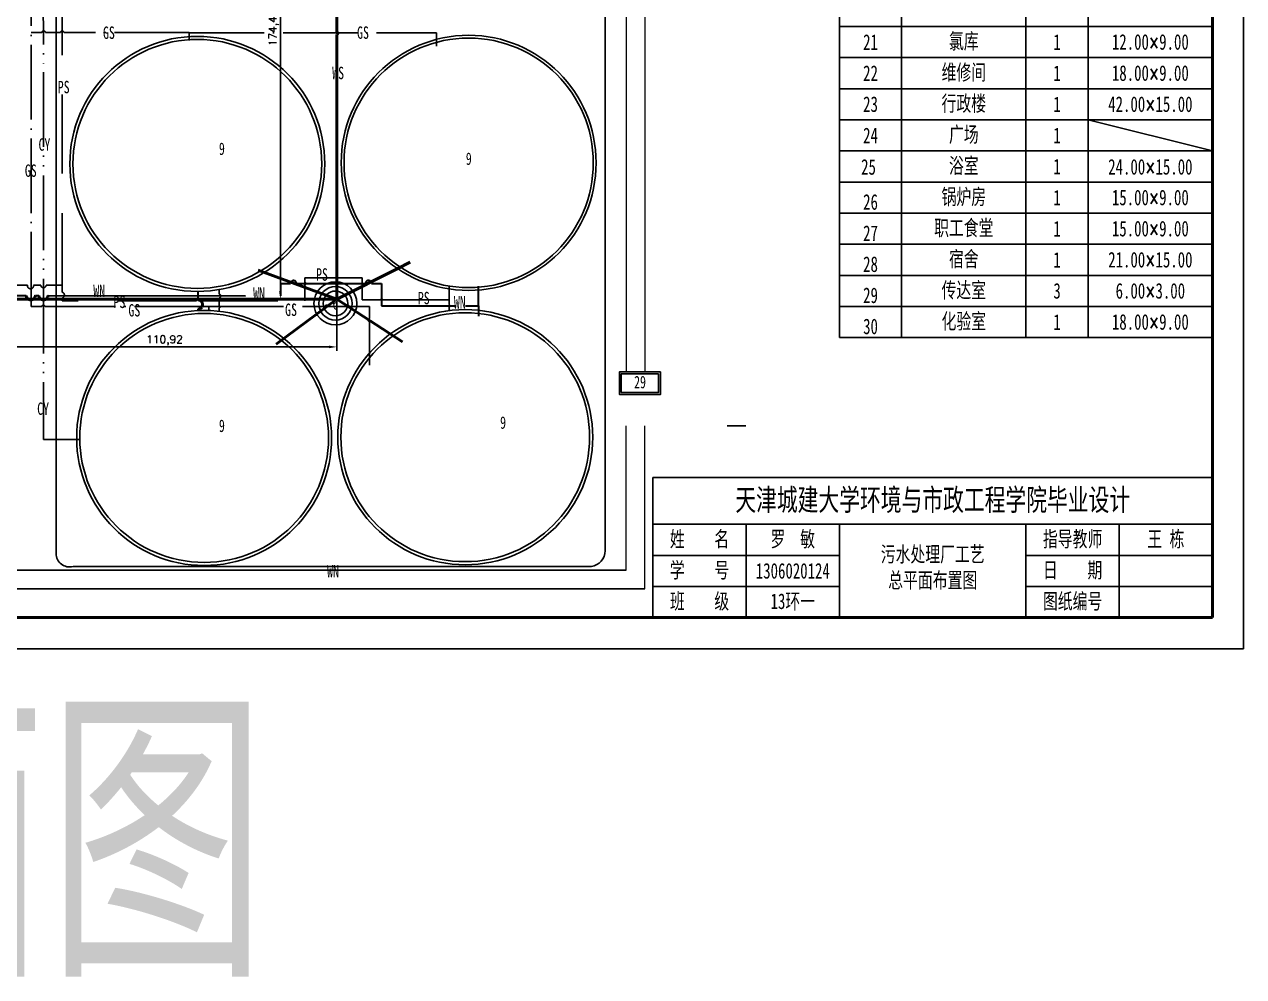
# Model space of a CAD drawing. Header units: millimetres. Extents: x 3398 to 10994, y -225 to 802.
# Drawn here: x 5288 to 5680.2, y -91.3 to 214.7 of the extents above; entities that cross this region are included whole.
import ezdxf

# ---------------------------------------------------------------- set-up
doc = ezdxf.new("R2010")
doc.units = ezdxf.units.MM
for name, pattern in [('ACAD_ISO02W100', [15, 12, -3]), ('ACAD_ISO04W100', [30, 24, -3, 0, -3]), ('ACAD_ISO05W100', [33, 24, -3, 0, -3, 0, -3]), ('ACAD_ISO08W100', [36, 24, -3, 6, -3]), ('CENTERX2', [101.6, 63.5, -12.7, 12.7, -12.7]), ('DASHEDX2', [38.1, 25.4, -12.7])]:
    doc.linetypes.add(name, pattern=pattern)
for name, color, linetype in [('厂区排水管线', 252, 'ACAD_ISO02W100'), ('图框线和图表线', 7, 'Continuous'), ('文字', 7, 'Continuous'), ('污水处理构筑物', 6, 'Continuous'), ('草地', 96, 'Continuous'), ('超越管线', 7, 'ACAD_ISO05W100'), ('辅助构筑物和建筑物', 1, 'Continuous')]:
    doc.layers.add(name, color=color, linetype=linetype)
doc.layers.add('污水管线', color=5, linetype='Continuous', lineweight=50)
doc.layers.add('污泥管线', color=40, linetype='ACAD_ISO08W100', lineweight=50)
doc.styles.get("Standard").update_dxf_attribs({"font": 'txt', "bigfont": 'gbcbig.shx'})
doc.styles.add('长仿宋', font='simfang.ttf', dxfattribs={"width": 0.7, "height": 4})
doc.dimstyles.new('ISO-25', dxfattribs={"dimtxt": 2.5, "dimasz": 2.5, "dimexe": 1.25, "dimexo": 0.625, "dimtad": 1, "dimtxsty": 'Standard', "dimcen": 2.5, "dimadec": 0, "dimazin": 0, "dimtfac": 1, "dimtmove": 0, "dimatfit": 3, "dimfxl": 1, "dimarcsym": 0})

# ---------------------------------------------------------------- blocks, each defined once
blk = doc.blocks.new('*D24')
at = {"layer": 'Defpoints', "color": 0, "linetype": 'ByBlock', "transparency": 16777216}
for p in [(5277.55, 126.42), (5388.47, 126.42), (5388.47, 111.06)]:
    blk.add_point(p, dxfattribs=at)
at = {"layer": '厂区排水管线', "color": 0, "linetype": 'ByBlock', "lineweight": -2, "transparency": 16777216}
for p, q in [((5277.55, 125.8), (5277.55, 109.81)), ((5388.47, 125.8), (5388.47, 109.81)), ((5280.05, 111.06), (5385.97, 111.06))]:
    blk.add_line(p, q, dxfattribs=at)
at = {"layer": '厂区排水管线', "color": 0, "linetype": 'ByBlock', "transparency": 16777216}
for points in [[(5280.05, 111.48), (5280.05, 110.64), (5277.55, 111.06)], [(5385.97, 111.48), (5385.97, 110.64), (5388.47, 111.06)]]:
    blk.add_solid(points, dxfattribs=at)
at = {"layer": '厂区排水管线', "color": 0, "linetype": 'ByBlock', "transparency": 16777216, "insert": (5333.01, 113.14), "char_height": 2.5, "attachment_point": 5}
blk.add_mtext('110,92', dxfattribs=at)
blk = doc.blocks.new('*D25')
at = {"layer": 'Defpoints', "color": 0, "linetype": 'ByBlock', "transparency": 16777216}
for p in [(5370.33, 300.92), (5388.47, 300.92), (5388.47, 126.42)]:
    blk.add_point(p, dxfattribs=at)
at = {"layer": '厂区排水管线', "color": 0, "linetype": 'ByBlock', "lineweight": -2, "transparency": 16777216}
for p, q in [((5387.84, 300.92), (5369.08, 300.92)), ((5370.33, 128.92), (5370.33, 298.42)), ((5387.84, 126.42), (5369.08, 126.42))]:
    blk.add_line(p, q, dxfattribs=at)
at = {"layer": '厂区排水管线', "color": 0, "linetype": 'ByBlock', "transparency": 16777216}
for points in [[(5369.91, 298.42), (5370.75, 298.42), (5370.33, 300.92)], [(5369.91, 128.92), (5370.75, 128.92), (5370.33, 126.42)]]:
    blk.add_solid(points, dxfattribs=at)
at = {"layer": '厂区排水管线', "color": 0, "linetype": 'ByBlock', "transparency": 16777216, "insert": (5368.25, 213.67), "char_height": 2.5, "attachment_point": 5, "rotation": 90}
blk.add_mtext('174,49', dxfattribs=at)

msp = doc.modelspace()

# ---------------------------------------------------------------- linework, layer by layer
at = {"lineweight": -3}
for p, q in [((5680.151, 14.053), (5680.151, 608.053)), ((4839.151, 14.053), (5680.151, 14.053))]:
    msp.add_line(p, q, dxfattribs=at)
at = {"lineweight": 50}
for p, q in [((5670.151, 24.053), (5670.151, 598.053)), ((4864.151, 24.053), (5670.151, 24.053))]:
    msp.add_line(p, q, dxfattribs=at)
msp.add_line((5630.151, 184.053), (5670.151, 174.053))
at = {"layer": '厂区排水管线', "color": 3, "linetype": 'ByBlock', "lineweight": -2}
for p, q in [((5298.207, 384.068), (5298.207, 44.644)), ((5474.771, 45.552), (5474.771, 382.495)), ((5303.648, 40.508), (5470.37, 40.508))]:
    msp.add_line(p, q, dxfattribs=at)
at = {"layer": '厂区排水管线', "color": 0, "linetype": 'ACAD_ISO05W100'}
msp.add_line((5293.723, 365.077), (5294.116, 199.324), dxfattribs=at)
at = {"layer": '厂区排水管线', "linetype": 'DASHEDX2'}
for p, q in [((5300.143, 128.661), (5300.143, 298.17)), ((5283.373, 130.876), (5288.96, 130.876)), ((5290.973, 130.876), (5293.247, 130.876)), ((5295.001, 130.876), (5300.143, 130.876)), ((5350.648, 129.497), (5350.648, 128.052)), ((5378.242, 133.266), (5396.585, 133.266)), ((5378.242, 131.78), (5378.242, 133.266)), ((5378.242, 130.513), (5378.242, 131.033)), ((5378.242, 125.88), (5378.242, 129.799)), ((5396.585, 133.266), (5396.585, 131.712)), ((5396.585, 131.178), (5396.585, 130.706)), ((5396.585, 130.274), (5396.585, 126.242)), ((5300.143, 125.88), (5300.143, 126.78)), ((5343.346, 125.88), (5300.143, 125.88)), ((5344.069, 125.88), (5378.242, 125.88)), ((5350.648, 126.824), (5350.648, 124.314)), ((5350.648, 126.824), (5350.648, 124.314)), ((5396.585, 126.242), (5402.594, 126.242)), ((5403.141, 126.242), (5424.566, 126.242)), ((5350.648, 122.519), (5350.648, 123.588)), ((5350.648, 123.588), (5350.648, 122.519)), ((5424.566, 125.151), (5424.566, 124.7)), ((5424.566, 123.765), (5424.566, 122.726))]:
    msp.add_line(p, q, dxfattribs=at)
at = {"layer": '厂区排水管线', "color": 5, "linetype": 'ByBlock', "lineweight": 50}
for p, q in [((5388.469, 212.198), (5388.469, 300.917)), ((5388.469, 126.425), (5388.469, 211.521)), ((5407.925, 136.206), (5412.059, 138.284)), ((5364.91, 135.129), (5363.143, 135.781)), ((5388.469, 126.425), (5364.91, 135.129)), ((5388.469, 126.425), (5407.925, 136.206)), ((5388.469, 126.425), (5277.546, 126.425))]:
    msp.add_line(p, q, dxfattribs=at)
at = {"layer": '厂区排水管线', "color": 5, "linetype": 'ACAD_ISO04W100'}
for p, q in [((5290.142, 124.001), (5290.116, 289.581)), ((5293.541, 124.001), (5290.142, 124.001)), ((5347.372, 124.001), (5294.67, 124.001))]:
    msp.add_line(p, q, dxfattribs=at)
at = {"layer": '厂区排水管线', "color": 5, "linetype": 'ACAD_ISO04W100', "lineweight": -2}
for p, q in [((5293.633, 212.153), (5290.168, 212.153)), ((5299.61, 212.153), (5294.762, 212.153)), ((5340.979, 212.153), (5300.74, 212.153))]:
    msp.add_line(p, q, dxfattribs=at)
at = {"layer": '厂区排水管线', "color": 5, "linetype": 'ACAD_ISO04W100', "lineweight": -3}
for p, q in [((5340.979, 212.153), (5340.979, 209.559)), ((5341.083, 212.067), (5420.528, 212.067)), ((5420.528, 212.067), (5420.528, 207.766)), ((5347.33, 123.998), (5347.33, 122.777)), ((5347.372, 124.001), (5384.626, 124.001)), ((5385.756, 124.001), (5391.397, 124.001)), ((5392.526, 124.001), (5399.041, 124.001)), ((5399.041, 124.001), (5399.041, 120.196)), ((5399.041, 119.077), (5399.041, 105.193))]:
    msp.add_line(p, q, dxfattribs=at)
at = {"layer": '厂区排水管线', "color": 0, "linetype": 'ACAD_ISO05W100', "lineweight": -3}
for p, q in [((5294.116, 199.324), (5294.116, 81.323)), ((5294.116, 81.323), (5305.538, 81.323))]:
    msp.add_line(p, q, dxfattribs=at)
at = {"layer": '厂区排水管线', "color": 40, "linetype": 'ACAD_ISO08W100', "lineweight": 30}
for p, q in [((5370.366, 131.428), (5370.366, 127.527)), ((5388.808, 131.453), (5390.653, 131.455)), ((5434.046, 124.256), (5434.046, 130.561)), ((5434.079, 124.256), (5434.079, 120.971))]:
    msp.add_line(p, q, dxfattribs=at)
at = {"layer": '厂区排水管线', "linetype": 'DASHEDX2', "lineweight": -3}
msp.add_line((5424.566, 125.151), (5424.566, 130.645), dxfattribs=at)
at = {"layer": '厂区排水管线', "color": 40, "linetype": 'CENTERX2', "lineweight": 30}
for p, q in [((5281.912, 127.575), (5288.566, 127.572)), ((5291.539, 127.57), (5292.638, 127.569)), ((5295.611, 127.568), (5370.366, 127.527)), ((5343.788, 128.89), (5343.788, 126.198)), ((5343.788, 123.219), (5343.788, 122.756))]:
    msp.add_line(p, q, dxfattribs=at)
at = {"layer": '厂区排水管线', "color": 0, "linetype": 'ByBlock', "lineweight": -3}
for p, q in [((5490.151, 34.053), (5490.151, 44.053)), ((5490.151, 44.053), (5550.144, 44.053)), ((5670.151, 44.053), (5610.151, 44.053)), ((5670.151, 24.053), (5670.151, 44.053))]:
    msp.add_line(p, q, dxfattribs=at)
at = {"layer": '厂区排水管线', "color": 3, "linetype": 'ByBlock'}
for p, q in [((4888.292, 39.292), (5481.546, 39.292)), ((5487.546, 33.292), (4882.292, 33.292))]:
    msp.add_line(p, q, dxfattribs=at)
at = {"layer": '厂区排水管线', "color": 6, "linetype": 'ByBlock'}
for centre, radius in [((5343.616, 169.89), 41), ((5343.616, 169.89), 40), ((5430.887, 170.234), 41), ((5430.887, 170.234), 40.09), ((5345.806, 81.806), 41), ((5345.806, 81.806), 40), ((5429.788, 82.039), 41), ((5429.788, 82.039), 40)]:
    msp.add_circle(centre, radius, dxfattribs=at)
at = {"layer": '厂区排水管线', "color": 5, "linetype": 'ACAD_ISO04W100', "lineweight": -3}
for centre, start, end in [((5294.197, 212.046), 10.74435, 169.25565), ((5300.175, 212.046), 10.74435, 169.25565), ((5294.105, 123.894), 10.74435, 169.25565), ((5385.191, 123.894), 10.74435, 169.25565), ((5391.961, 123.894), 10.74435, 169.25565), ((5399.171, 119.636), 100.61125, 259.12254)]:
    msp.add_arc(centre, 0.575, start, end, dxfattribs=at)
at = {"layer": '厂区排水管线', "linetype": 'DASHEDX2'}
for centre, radius, start, end in [((5289.966, 130.762), 1.013, 173.56336, 6.43664), ((5294.124, 130.971), 0.882, 186.16774, 353.83226), ((5378.174, 131.406), 0.38, 280.31803, 79.68197), ((5378.213, 130.156), 0.358, 274.72249, 85.27751), ((5396.516, 131.445), 0.276, 284.56751, 75.43249), ((5396.596, 130.49), 0.216, 267.01821, 92.98179), ((5299.884, 127.72), 0.976, 285.39361, 74.60639), ((5343.708, 125.844), 0.363, 5.71531, 174.28469), ((5350.564, 127.438), 0.62, 277.75961, 82.24039), ((5402.868, 126.253), 0.273, 357.80007, 182.19993), ((5350.558, 123.951), 0.374, 283.90509, 76.09491), ((5424.377, 124.233), 0.504, 292.04407, 67.95593)]:
    msp.add_arc(centre, radius, start, end, dxfattribs=at)
at = {"layer": '厂区排水管线', "color": 3, "linetype": 'ByBlock', "lineweight": -2}
for centre, radius, start, end in [((5302.5, 44.644), 4.293, 180, 285.50973), ((5469.68, 45.552), 5.092, 277.79492, 0)]:
    msp.add_arc(centre, radius, start, end, dxfattribs=at)
at = {"layer": '图框线和图表线'}
for p, q in [((5610.151, 424.053), (5610.151, 114.053)), ((5630.151, 424.191), (5630.151, 114.053)), ((5550.151, 414.053), (5550.151, 114.053)), ((5570.151, 414.053), (5570.151, 114.053)), ((5550.151, 214.053), (5670.151, 214.053)), ((5550.151, 204.053), (5670.151, 204.053)), ((5550.151, 194.053), (5670.151, 194.053)), ((5550.151, 184.053), (5670.151, 184.053)), ((5550.151, 174.053), (5670.151, 174.053)), ((5550.151, 164.053), (5670.151, 164.053)), ((5550.151, 154.053), (5670.151, 154.053)), ((5550.151, 144.053), (5670.151, 144.053)), ((5550.151, 134.053), (5670.151, 134.053)), ((5550.151, 124.053), (5670.151, 124.053)), ((5550.151, 114.053), (5670.151, 114.053)), ((5490.151, 54.053), (5670.151, 54.053)), ((5520.151, 24.053), (5520.151, 54.053)), ((5550.151, 54.053), (5550.151, 24.053)), ((5610.151, 24.053), (5610.151, 54.053)), ((5640.151, 54.053), (5640.151, 24.053)), ((5490.151, 34.053), (5550.151, 34.053)), ((5610.151, 34.053), (5670.151, 34.053))]:
    msp.add_line(p, q, dxfattribs=at)
at = {"layer": '图框线和图表线', "lineweight": -3}
for p, q in [((5670.151, 69.053), (5490.151, 69.053)), ((5490.151, 69.053), (5490.151, 24.053))]:
    msp.add_line(p, q, dxfattribs=at)
at = {"layer": '污水处理构筑物'}
for radius in [6.917, 5.381, 3.97]:
    msp.add_circle((5388.04, 125.051), radius, dxfattribs=at)
at = {"layer": '污水管线'}
for q in [(5368.943, 111.909), (5409.576, 112.691)]:
    msp.add_line((5388.469, 126.425), q, dxfattribs=at)
msp.add_arc((5388.469, 211.86), 0.339, 270, 90, dxfattribs=at)
at = {"layer": '污水管线', "color": 40, "lineweight": 30}
msp.add_arc((5388.469, 131.453), 0.339, 180, 0, dxfattribs=at)
at = {"layer": '污泥管线', "lineweight": 30}
for p, q in [((5370.331, 131.445), (5373.631, 131.431)), ((5375.524, 131.443), (5388.13, 131.453)), ((5390.653, 131.455), (5397.701, 131.461)), ((5399.648, 131.445), (5402.85, 131.445)), ((5402.85, 131.445), (5402.85, 124.228)), ((5402.85, 124.228), (5434.101, 124.228))]:
    msp.add_line(p, q, dxfattribs=at)
for centre in [(5374.583, 131.416), (5398.656, 131.461)]:
    msp.add_arc(centre, 0.954, 0, 180, dxfattribs=at)
at = {"layer": '污泥管线'}
for centre, start, end in [((5290.052, 127.665), 183.60684, 358.16526), ((5294.125, 127.665), 183.69263, 358.16526), ((5343.788, 124.708), 270, 90)]:
    msp.add_arc(centre, 1.49, start, end, dxfattribs=at)
at = {"layer": '草地', "color": 3, "lineweight": 9}
for p, q in [((5487.546, 525.201), (5487.546, 103.015)), ((5481.546, 519.201), (5481.546, 103.015)), ((5481.546, 39.292), (5481.546, 85.698)), ((5487.546, 33.292), (5487.546, 85.698))]:
    msp.add_line(p, q, dxfattribs=at)
at = {"layer": '草地'}
msp.add_line((5514.029, 85.698), (5520.029, 85.698), dxfattribs=at)
at = {"layer": '辅助构筑物和建筑物', "lineweight": -2}
for points in [[(5492.595, 103.015), (5479.395, 103.015), (5479.395, 95.815), (5492.595, 95.815)], [(5491.995, 102.415), (5479.995, 102.415), (5479.995, 96.415), (5491.995, 96.415)]]:
    msp.add_lwpolyline(points, close=True, dxfattribs=at)

# ---------------------------------------------------------------- texts
at = {"insert": (5388.04, 125.051), "char_height": 4, "width": 2.30836, "attachment_point": 5, "style": '长仿宋'}
msp.add_mtext('6', dxfattribs=at)
at = {"layer": 'Defpoints', "lineweight": -3, "char_height": 5, "width": 30, "attachment_point": 5, "style": '长仿宋'}
for s, insert in [('罗  敏', (5535.151, 49.053)), ('1306020124', (5535.151, 39.053)), ('13环一', (5535.151, 29.053))]:
    msp.add_mtext(s, dxfattribs=dict(at, insert=insert))
at = {"layer": '厂区排水管线', "color": 0, "linetype": 'ACAD_ISO05W100', "lineweight": -3, "char_height": 4, "attachment_point": 1, "style": '长仿宋'}
for insert in [(5313.264, 214.058), (5394.993, 214.095), (5321.46, 124.84), (5371.847, 125.007)]:
    msp.add_mtext_dynamic_manual_height_columns('GS', width=8.20997, gutter_width=20, heights=[0], dxfattribs=dict(at, insert=insert))
at = {"layer": '厂区排水管线', "color": 5, "linetype": 'ByBlock', "lineweight": 50, "char_height": 4, "attachment_point": 1, "style": '长仿宋'}
for insert in [(5350.565, 176.759), (5429.978, 173.564), (5350.565, 87.71), (5441.007, 88.745)]:
    msp.add_mtext_dynamic_manual_height_columns('{\\C0;9}', width=22.09282, gutter_width=20, heights=[0], dxfattribs=dict(at, insert=insert))
at = {"layer": '厂区排水管线', "color": 40, "linetype": 'ACAD_ISO08W100', "lineweight": 30, "insert": (5083.341, -9.263), "char_height": 73.9992, "attachment_point": 1, "style": '长仿宋'}
msp.add_mtext_dynamic_manual_height_columns('总平面图', width=310.60186, gutter_width=20, heights=[0], dxfattribs=at)
at = {"layer": '文字', "style": '长仿宋'}
for s, insert, char_height, width, attachment_point in [('{\\fFangSong|b0|i0|c134|p49;\\W0.7;氯库}', (5590.151, 209.053), 5, 40, 5), ('21', (5560.151, 209.053), 5, 20, 5), ('{\\fFangSong|b0|i0|c134|p49;\\W0.7;1}', (5620.151, 209.053), 5, 20, 5), ('12.00{\\Ftxt,gbcbig|c134;×}9.00', (5650.151, 209.053), 5, 40, 5), ('WS', (5387.005, 201.124), 4, 10.77679, 1), ('22', (5560.151, 199.053), 5, 20, 5), ('{\\fFangSong|b0|i0|c134|p49;\\W0.7;维修间}', (5590.151, 199.053), 5, 40, 5), ('{\\fFangSong|b0|i0|c134|p49;\\W0.7;1}', (5620.151, 199.053), 5, 20, 5), ('18.00{\\Ftxt,gbcbig|c134;×}9.00', (5650.151, 199.053), 5, 40, 5), ('PS', (5298.719, 196.579), 4, 10.77679, 1), ('{\\fFangSong|b0|i0|c134|p49;\\W0.7;行政楼}', (5590.151, 189.053), 5, 40, 5), ('23', (5560.151, 189.053), 5, 20, 5), ('{\\fFangSong|b0|i0|c134|p49;\\W0.7;1}', (5620.151, 189.053), 5, 20, 5), ('42.00{\\Ftxt,gbcbig|c134;×}15.00', (5650.151, 189.053), 5, 40, 5), ('24', (5560.151, 179.053), 5, 20, 5), ('{\\fFangSong_GB2312|b0|i0|c134|p49;广场}', (5590.151, 179.053), 5, 40, 5), ('{\\fFangSong|b0|i0|c134|p49;\\W0.7;1}', (5620.151, 179.053), 5, 20, 5), ('CY', (5292.533, 178.11), 4, 10.77679, 1), ('{\\fFangSong_GB2312|b0|i0|c134|p49;浴室}', (5590.151, 169.053), 5, 40, 5), ('GS', (5288.14, 169.725), 4, 10.77679, 1), ('25', (5559.505, 168.885), 5, 20, 5), ('{\\fFangSong|b0|i0|c134|p49;\\W0.7;1}', (5620.151, 169.053), 5, 20, 5), ('24.00{\\Ftxt,gbcbig|c134;×}15.00', (5650.151, 168.912), 5, 40, 5), ('{\\fFangSong_GB2312|b0|i0|c134|p49;锅炉房}', (5590.151, 159.053), 5, 40, 5), ('{\\fFangSong|b0|i0|c134|p49;\\W0.7;1}', (5620.151, 159.053), 5, 20, 5), ('15.00{\\Ftxt,gbcbig|c134;×}9.00', (5650.151, 159.053), 5, 40, 5), ('26', (5560.151, 157.62), 5, 20, 5), ('{\\fFangSong_GB2312|b0|i0|c134|p49;职工食堂}', (5590.151, 149.053), 5, 40, 5), ('{\\fFangSong|b0|i0|c134|p49;\\W0.7;1}', (5620.151, 149.053), 5, 20, 5), ('15.00{\\Ftxt,gbcbig|c134;×}9.00', (5650.151, 149.053), 5, 40, 5), ('{\\fFangSong_GB2312|b0|i0|c134|p49;宿舍}', (5590.151, 139.053), 5, 40, 5), ('{\\fFangSong|b0|i0|c134|p49;\\W0.7;1}', (5620.151, 139.053), 5, 20, 5), ('21.00{\\Ftxt,gbcbig|c134;×}15.00', (5650.151, 139.053), 5, 40, 5), ('28', (5560.151, 137.62), 5, 20, 5), ('PS', (5381.798, 136.343), 4, 10.77679, 1), ('WN', (5310.153, 131.066), 4, 10.77679, 1), ('WN', (5361.561, 130.239), 4, 10.77679, 1), ('29', (5560.151, 127.62), 5, 20, 5), ('{\\fFangSong|b0|i0|c134|p49;\\W0.7;传达室}', (5590.151, 129.053), 5, 40, 5), ('3', (5620.151, 129.053), 5, 20, 5), ('6.00{\\Ftxt,gbcbig|c134;×}3.00', (5650.151, 129.053), 5, 40, 5), ('PS', (5316.661, 127.555), 4, 10.77679, 1), ('PS', (5414.538, 128.764), 4, 10.77679, 1), ('WN', (5426.14, 127.381), 4, 10.77679, 1), ('{\\fFangSong|b0|i0|c134|p49;\\W0.7;化验室}', (5590.151, 119.053), 5, 40, 5), ('30', (5560.151, 117.62), 5, 20, 5), ('{\\fFangSong|b0|i0|c134|p49;\\W0.7;1}', (5620.151, 119.053), 5, 20, 5), ('18.00{\\Ftxt,gbcbig|c134;×}9.00', (5650.151, 119.053), 5, 40, 5), ('CY', (5292.1, 93.211), 4, 10.77679, 1), ('{\\fFangSong_GB2312|b0|i0|c134|p49;天津城建大学环境与市政工程学院毕业设计}', (5580.151, 61.553), 7, 180, 5), ('{\\fFangSong_GB2312|b0|i0|c134|p49;姓    名}', (5505.151, 49.053), 5, 30, 5), ('{\\fFangSong_GB2312|b0|i0|c134|p49;指导教师}', (5625.151, 49.053), 5, 30, 5), ('王 栋', (5655.151, 49.053), 5, 30, 5), ('污水处理厂工艺\\P总平面布置图', (5580.151, 39.998), 5, 60, 5), ('WN', (5385.35, 40.975), 4, 10.77679, 1), ('{\\fFangSong_GB2312|b0|i0|c134|p49;学    号}', (5505.151, 39.053), 5, 30, 5), ('{\\fFangSong_GB2312|b0|i0|c134|p49;日    期}', (5625.151, 39.053), 5, 30, 5), ('{\\fFangSong_GB2312|b0|i0|c134|p49;班    级}', (5505.151, 29.053), 5, 30, 5), ('{\\fFangSong_GB2312|b0|i0|c134|p49;图纸编号}', (5625.151, 29.053), 5, 30, 5)]:
    msp.add_mtext(s, dxfattribs=dict(at, insert=insert, char_height=char_height, width=width, attachment_point=attachment_point))
at = {"layer": '文字', "insert": (5560.151, 147.62), "char_height": 5, "width": 20, "attachment_point": 5}
msp.add_mtext('{\\fFangSong|b0|i0|c134|p49;\\W0.7;27}', dxfattribs=at)
at = {"layer": '超越管线', "insert": (5486.018, 99.732), "char_height": 4, "width": 6, "attachment_point": 5, "style": '长仿宋'}
msp.add_mtext('29', dxfattribs=at)

# ---------------------------------------------------------------- dimensions: what is measured, and where the dimension line sits
at = {"layer": '厂区排水管线', "color": 5, "linetype": 'ByBlock'}
for p1, p2, distance, picture, middle in [((5388.469, 126.425), (5388.469, 300.917), 18.138, '*D25', (5368.248, 213.671)), ((5277.546, 126.425), (5388.469, 126.425), -15.364, '*D24', (5333.007, 113.144))]:
    dim = msp.add_aligned_dim(p1=p1, p2=p2, distance=distance, dimstyle='ISO-25', dxfattribs=at)
    dim.commit()
    dim.dimension.update_dxf_attribs({"geometry": picture, "text_midpoint": middle})

doc.saveas('drawing.dxf')
